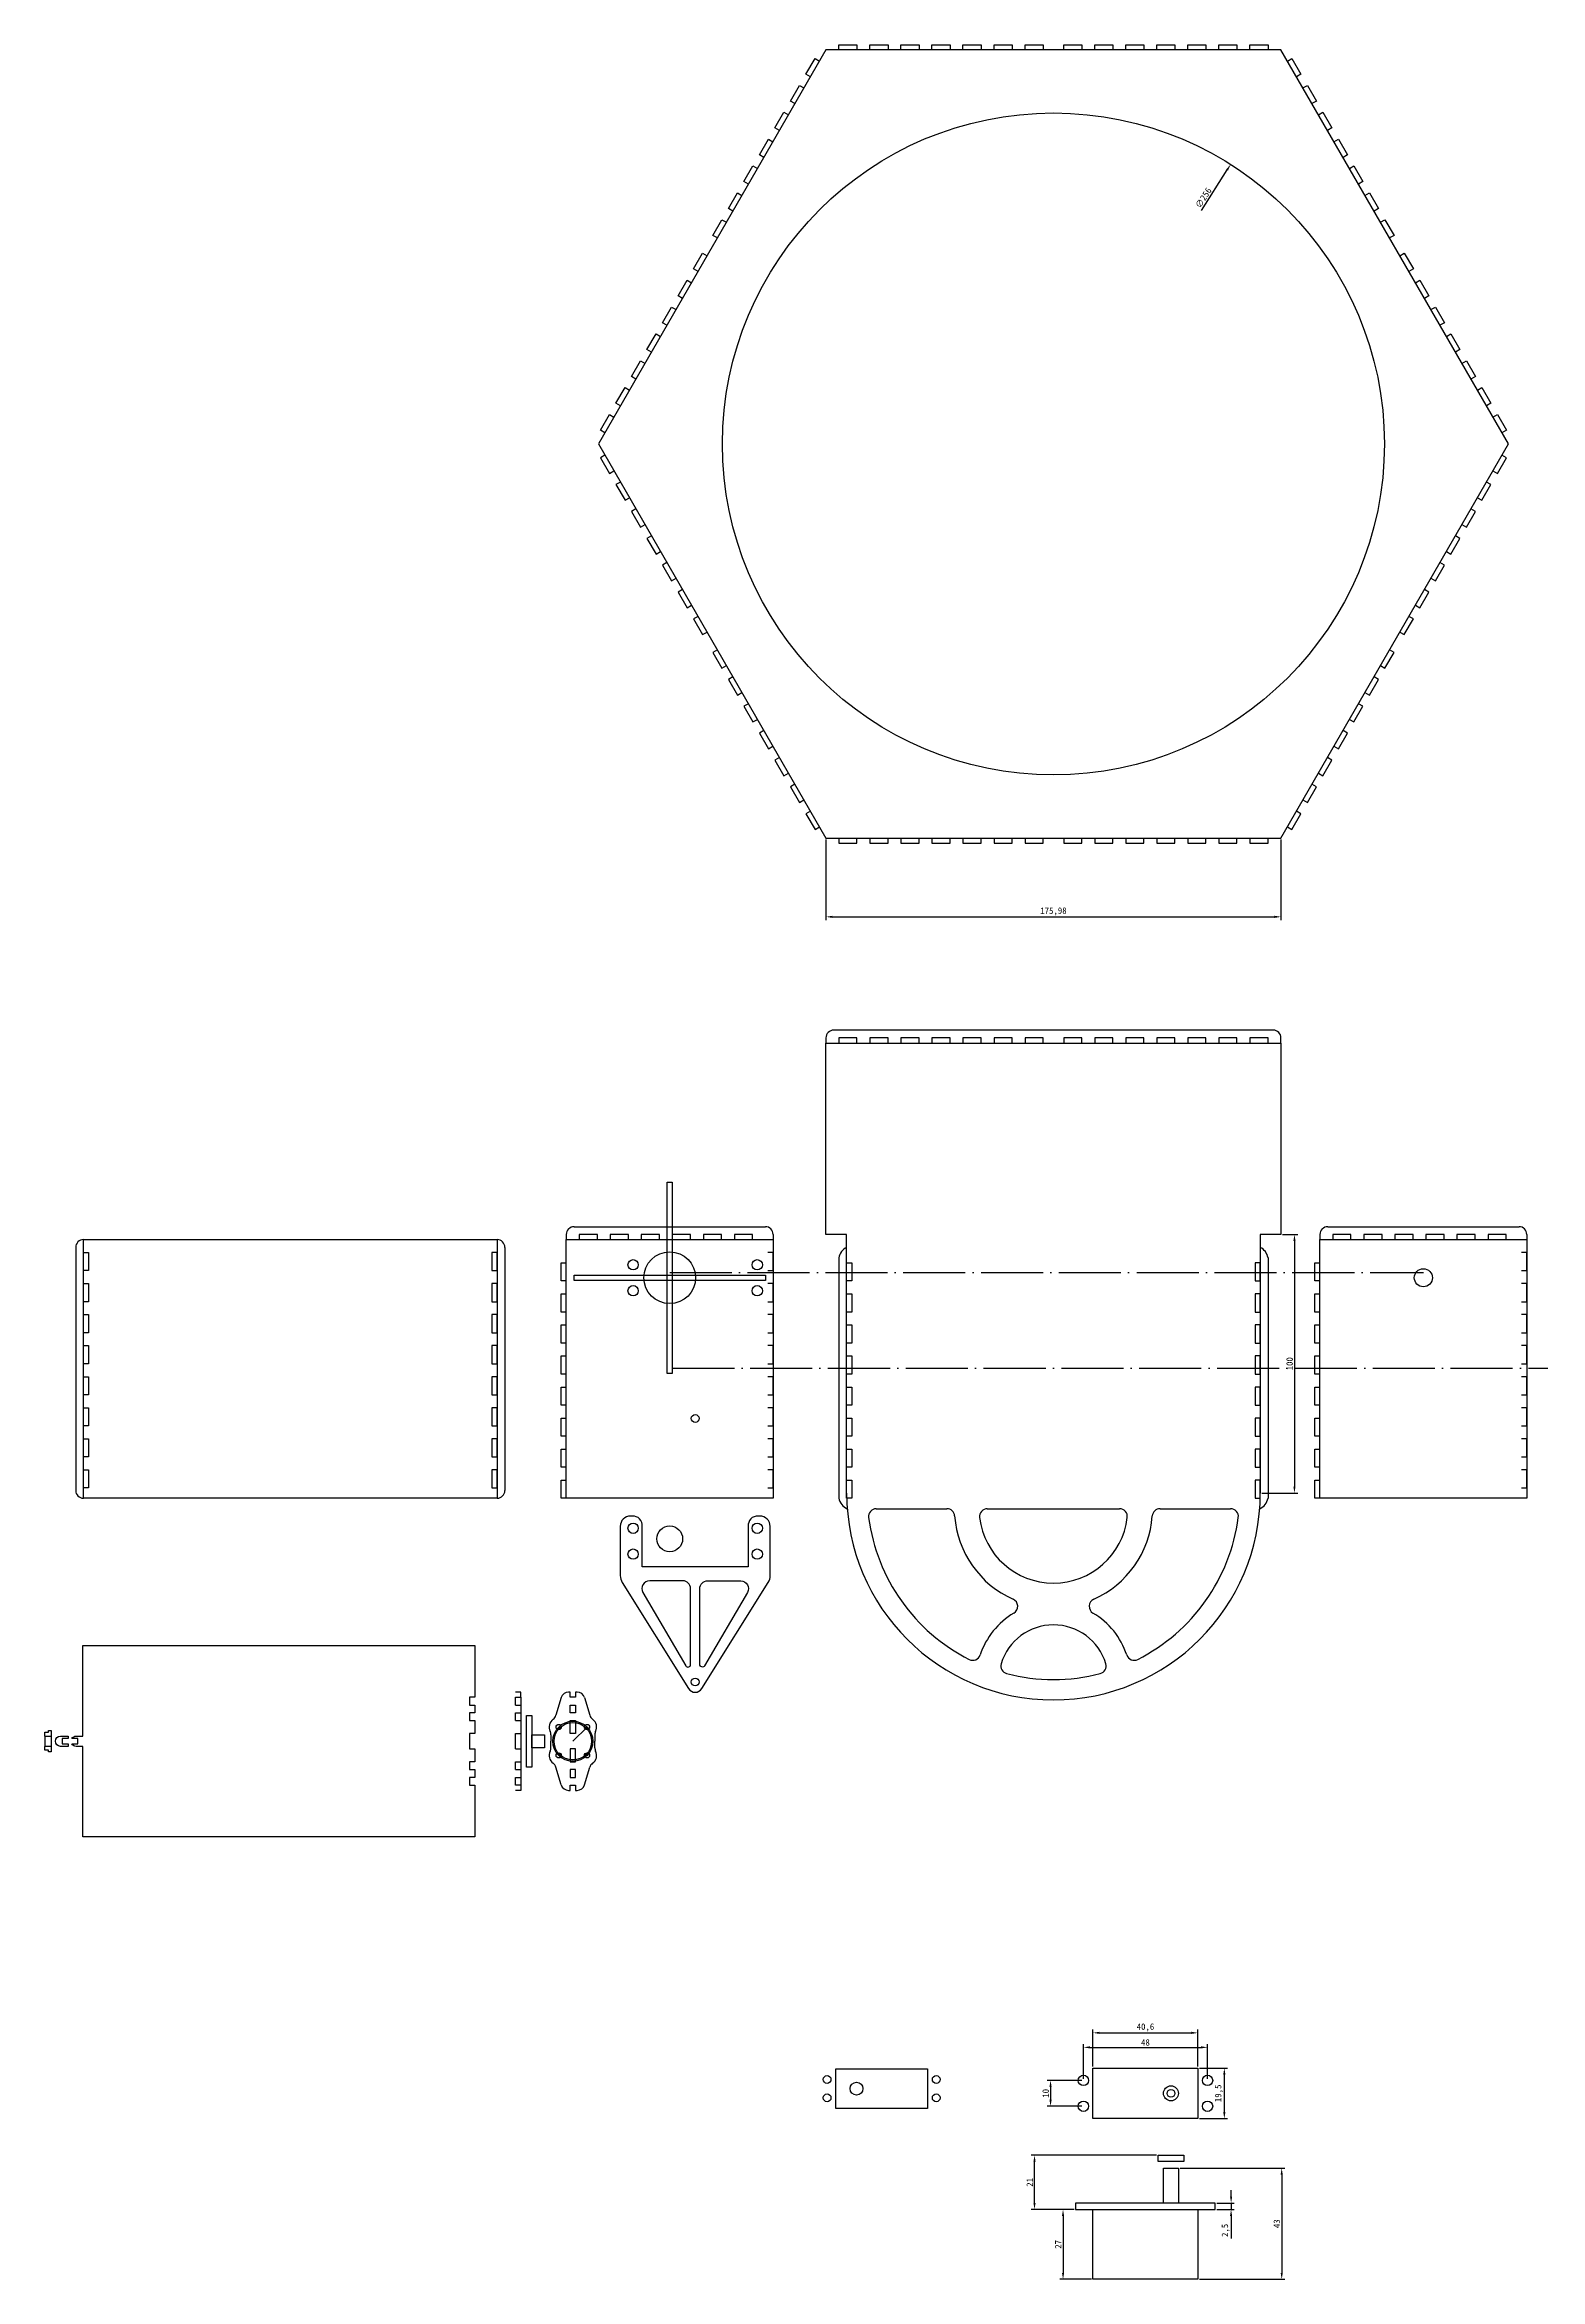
# Model space of a CAD drawing. Header units: millimetres. Extents: x 38 to 1497, y 26 to 1071.
# Drawn here: x 38 to 617, y 26 to 890 of the extents above; entities that cross this region are included whole.
import ezdxf

# ---------------------------------------------------------------- set-up
doc = ezdxf.new("R2010")
doc.units = ezdxf.units.MM
doc.linetypes.add('ACAD_ISO04W100', pattern=[30, 24, -3, 0, -3])
doc.layers.add('base_line', color=7, linetype='Continuous')
doc.layers.add('DIM', color=251, linetype='Continuous')
doc.layers.add('tooth', color=20, linetype='Continuous', plot=False)
doc.layers.add('xline', color=8, linetype='ACAD_ISO04W100', plot=False)
doc.styles.get("Standard").update_dxf_attribs({"font": ''})
doc.styles.get('Standard').set_extended_font_data('SimSun')
doc.dimstyles.new('ISO-25', dxfattribs={"dimtxt": 2.5, "dimasz": 2.5, "dimexe": 1.25, "dimexo": 0.625, "dimtad": 1, "dimtxsty": 'Standard', "dimcen": 2.5, "dimadec": 0, "dimazin": 0, "dimtfac": 1, "dimtmove": 0, "dimatfit": 3, "dimfxl": 1, "dimarcsym": 0})

# ---------------------------------------------------------------- blocks, each defined once
blk = doc.blocks.new('*D2')
at = {"layer": 'Defpoints', "color": 0, "transparency": 16777216}
for p in [(440.25, 102.54), (427.54, 92.54), (440.25, 92.54)]:
    blk.add_point(p, dxfattribs=at)
at = {"layer": 'DIM', "color": 0, "lineweight": -2, "transparency": 16777216}
for p, q in [((439.62, 102.54), (426.29, 102.54)), ((427.54, 100.04), (427.54, 95.04)), ((439.62, 92.54), (426.29, 92.54))]:
    blk.add_line(p, q, dxfattribs=at)
at = {"layer": 'DIM', "color": 0, "transparency": 16777216}
for points in [[(427.12, 100.04), (427.95, 100.04), (427.54, 102.54)], [(427.12, 95.04), (427.95, 95.04), (427.54, 92.54)]]:
    blk.add_solid(points, dxfattribs=at)
at = {"layer": 'DIM', "color": 0, "transparency": 16777216, "insert": (425.66, 97.54), "char_height": 2.5, "attachment_point": 5, "rotation": 90}
blk.add_mtext('10', dxfattribs=at)
blk = doc.blocks.new('*D3')
at = {"layer": 'Defpoints', "color": 0, "transparency": 16777216}
for p in [(484.55, 120.93), (443.95, 107.29), (484.55, 107.29)]:
    blk.add_point(p, dxfattribs=at)
at = {"layer": 'DIM', "color": 0, "lineweight": -2, "transparency": 16777216}
for p, q in [((443.95, 107.92), (443.95, 122.18)), ((484.55, 107.92), (484.55, 122.18)), ((446.45, 120.93), (482.05, 120.93))]:
    blk.add_line(p, q, dxfattribs=at)
at = {"layer": 'DIM', "color": 0, "transparency": 16777216}
for points in [[(446.45, 121.35), (446.45, 120.52), (443.95, 120.93)], [(482.05, 121.35), (482.05, 120.52), (484.55, 120.93)]]:
    blk.add_solid(points, dxfattribs=at)
at = {"layer": 'DIM', "color": 0, "transparency": 16777216, "insert": (464.25, 123.02), "char_height": 2.5, "attachment_point": 5}
blk.add_mtext('40,6', dxfattribs=at)
blk = doc.blocks.new('*D4')
at = {"layer": 'Defpoints', "color": 0, "transparency": 16777216}
for p in [(484.55, 107.29), (484.55, 87.79), (494.75, 87.79)]:
    blk.add_point(p, dxfattribs=at)
at = {"layer": 'DIM', "color": 0, "lineweight": -2, "transparency": 16777216}
for p, q in [((485.17, 107.29), (496, 107.29)), ((494.75, 104.79), (494.75, 90.29)), ((485.17, 87.79), (496, 87.79))]:
    blk.add_line(p, q, dxfattribs=at)
at = {"layer": 'DIM', "color": 0, "transparency": 16777216}
for points in [[(494.33, 104.79), (495.17, 104.79), (494.75, 107.29)], [(494.33, 90.29), (495.17, 90.29), (494.75, 87.79)]]:
    blk.add_solid(points, dxfattribs=at)
at = {"layer": 'DIM', "color": 0, "transparency": 16777216, "insert": (492.67, 97.54), "char_height": 2.5, "attachment_point": 5, "rotation": 90}
blk.add_mtext('19,5', dxfattribs=at)
blk = doc.blocks.new('*D5')
at = {"layer": 'Defpoints', "color": 0, "transparency": 16777216}
for p in [(488.25, 115.32), (440.25, 102.54), (488.25, 102.54)]:
    blk.add_point(p, dxfattribs=at)
at = {"layer": 'DIM', "color": 0, "lineweight": -2, "transparency": 16777216}
for p, q in [((440.25, 103.17), (440.25, 116.57)), ((442.75, 115.32), (485.75, 115.32)), ((488.25, 103.17), (488.25, 116.57))]:
    blk.add_line(p, q, dxfattribs=at)
at = {"layer": 'DIM', "color": 0, "transparency": 16777216}
for points in [[(442.75, 115.74), (442.75, 114.91), (440.25, 115.32)], [(485.75, 115.74), (485.75, 114.91), (488.25, 115.32)]]:
    blk.add_solid(points, dxfattribs=at)
at = {"layer": 'DIM', "color": 0, "transparency": 16777216, "insert": (464.25, 117.2), "char_height": 2.5, "attachment_point": 5}
blk.add_mtext('48', dxfattribs=at)
blk = doc.blocks.new('*D6')
at = {"layer": 'Defpoints', "color": 0, "transparency": 16777216}
for p in [(477, 68.63), (484.55, 25.63), (516.94, 25.63)]:
    blk.add_point(p, dxfattribs=at)
at = {"layer": 'DIM', "color": 0, "lineweight": -2, "transparency": 16777216}
for p, q in [((477.62, 68.63), (518.19, 68.63)), ((516.94, 66.13), (516.94, 28.13)), ((485.17, 25.63), (518.19, 25.63))]:
    blk.add_line(p, q, dxfattribs=at)
at = {"layer": 'DIM', "color": 0, "transparency": 16777216}
for points in [[(516.52, 66.13), (517.36, 66.13), (516.94, 68.63)], [(516.52, 28.13), (517.36, 28.13), (516.94, 25.63)]]:
    blk.add_solid(points, dxfattribs=at)
at = {"layer": 'DIM', "color": 0, "transparency": 16777216, "insert": (515.06, 47.13), "char_height": 2.5, "attachment_point": 5, "rotation": 90}
blk.add_mtext('43', dxfattribs=at)
blk = doc.blocks.new('*D7')
at = {"layer": 'Defpoints', "color": 0, "transparency": 16777216}
for p in [(437.25, 52.63), (432.37, 25.63), (443.95, 25.63)]:
    blk.add_point(p, dxfattribs=at)
at = {"layer": 'DIM', "color": 0, "lineweight": -2, "transparency": 16777216}
for p, q in [((436.62, 52.63), (431.12, 52.63)), ((432.37, 50.13), (432.37, 28.13)), ((443.32, 25.63), (431.12, 25.63))]:
    blk.add_line(p, q, dxfattribs=at)
at = {"layer": 'DIM', "color": 0, "transparency": 16777216}
for points in [[(431.96, 50.13), (432.79, 50.13), (432.37, 52.63)], [(431.96, 28.13), (432.79, 28.13), (432.37, 25.63)]]:
    blk.add_solid(points, dxfattribs=at)
at = {"layer": 'DIM', "color": 0, "transparency": 16777216, "insert": (430.5, 39.13), "char_height": 2.5, "attachment_point": 5, "rotation": 90}
blk.add_mtext('27', dxfattribs=at)
blk = doc.blocks.new('*D8')
at = {"layer": 'Defpoints', "color": 0, "transparency": 16777216}
for p in [(491.25, 55.13), (491.25, 52.63), (497.37, 52.63)]:
    blk.add_point(p, dxfattribs=at)
at = {"layer": 'DIM', "color": 0, "lineweight": -2, "transparency": 16777216}
for p, q in [((491.87, 55.13), (498.62, 55.13)), ((491.87, 52.63), (498.62, 52.63)), ((497.37, 57.63), (497.37, 60.13)), ((497.37, 55.13), (497.37, 52.63)), ((497.37, 50.13), (497.37, 41.45))]:
    blk.add_line(p, q, dxfattribs=at)
at = {"layer": 'DIM', "color": 0, "transparency": 16777216}
for points in [[(496.95, 57.63), (497.78, 57.63), (497.37, 55.13)], [(496.95, 50.13), (497.78, 50.13), (497.37, 52.63)]]:
    blk.add_solid(points, dxfattribs=at)
at = {"layer": 'DIM', "color": 0, "transparency": 16777216, "insert": (495.28, 44.54), "char_height": 2.5, "attachment_point": 5, "rotation": 90}
blk.add_mtext('2,5', dxfattribs=at)
blk = doc.blocks.new('*D10')
at = {"layer": 'base_line', "color": 0, "lineweight": -2, "transparency": 16777216}
blk.add_line((485.93, 825.71), (495.86, 841.37), dxfattribs=at)
at = {"layer": 'base_line', "color": 0, "transparency": 16777216}
blk.add_solid([(495.5, 841.59), (496.21, 841.15), (497.2, 843.48)], dxfattribs=at)
at = {"layer": 'Defpoints', "color": 0, "transparency": 16777216}
for p in [(497.2, 843.48), (360.13, 627.27)]:
    blk.add_point(p, dxfattribs=at)
at = {"layer": 'base_line', "color": 0, "transparency": 16777216, "insert": (486.67, 830.56), "char_height": 2.5, "attachment_point": 5, "rotation": 57.62896}
blk.add_mtext('∅256', dxfattribs=at)
blk = doc.blocks.new('*D12')
at = {"layer": 'Defpoints', "color": 0, "transparency": 16777216}
for p in [(340.68, 582.97), (516.65, 582.97), (516.65, 552.5)]:
    blk.add_point(p, dxfattribs=at)
at = {"layer": 'DIM', "color": 0, "lineweight": -2, "transparency": 16777216}
for p, q in [((340.68, 582.35), (340.68, 551.25)), ((516.65, 582.35), (516.65, 551.25)), ((343.18, 552.5), (514.15, 552.5))]:
    blk.add_line(p, q, dxfattribs=at)
at = {"layer": 'DIM', "color": 0, "transparency": 16777216}
for points in [[(343.18, 552.92), (343.18, 552.09), (340.68, 552.5)], [(514.15, 552.92), (514.15, 552.09), (516.65, 552.5)]]:
    blk.add_solid(points, dxfattribs=at)
at = {"layer": 'DIM', "color": 0, "transparency": 16777216, "insert": (428.66, 554.59), "char_height": 2.5, "attachment_point": 5}
blk.add_mtext('175,98', dxfattribs=at)
blk = doc.blocks.new('*D13')
at = {"layer": 'Defpoints', "color": 0, "transparency": 16777216}
for p in [(516.66, 429.69), (508.67, 329.69), (521.88, 329.69)]:
    blk.add_point(p, dxfattribs=at)
at = {"layer": 'DIM', "color": 0, "lineweight": -2, "transparency": 16777216}
for p, q in [((517.28, 429.69), (523.13, 429.69)), ((521.88, 427.19), (521.88, 332.19)), ((509.29, 329.69), (523.13, 329.69))]:
    blk.add_line(p, q, dxfattribs=at)
at = {"layer": 'DIM', "color": 0, "transparency": 16777216}
for points in [[(521.46, 427.19), (522.29, 427.19), (521.88, 429.69)], [(521.46, 332.19), (522.29, 332.19), (521.88, 329.69)]]:
    blk.add_solid(points, dxfattribs=at)
at = {"layer": 'DIM', "color": 0, "transparency": 16777216, "insert": (520, 379.69), "char_height": 2.5, "attachment_point": 5, "rotation": 90}
blk.add_mtext('100', dxfattribs=at)
blk = doc.blocks.new('*D17')
at = {"layer": 'base_line', "color": 0, "lineweight": -2, "transparency": 16777216}
for p, q in [((468.47, 73.63), (420.08, 73.63)), ((421.33, 55.13), (421.33, 71.13)), ((436.62, 52.63), (420.08, 52.63))]:
    blk.add_line(p, q, dxfattribs=at)
at = {"layer": 'base_line', "color": 0, "transparency": 16777216}
for points in [[(420.92, 71.13), (421.75, 71.13), (421.33, 73.63)], [(420.92, 55.13), (421.75, 55.13), (421.33, 52.63)]]:
    blk.add_solid(points, dxfattribs=at)
at = {"layer": 'Defpoints', "color": 0, "transparency": 16777216}
for p in [(421.33, 73.63), (469.1, 73.63), (437.25, 52.63)]:
    blk.add_point(p, dxfattribs=at)
at = {"layer": 'base_line', "color": 0, "transparency": 16777216, "insert": (419.46, 63.13), "char_height": 2.5, "attachment_point": 5, "rotation": 90}
blk.add_mtext('21', dxfattribs=at)

msp = doc.modelspace()

# ---------------------------------------------------------------- linework, layer by layer
at = {"layer": 'base_line'}
for p, q in [((360.148, 323.604), (387.455, 323.604)), ((403.085, 323.604), (454.246, 323.604)), ((469.876, 323.604), (497.183, 323.604)), ((222.646, 252.711), (220.646, 252.711)), ((222.646, 250.711), (222.646, 252.711)), ((220.646, 247.711), (222.646, 247.711)), ((220.646, 244.711), (222.646, 244.711)), ((238.278, 250.558), (236.252, 243.78)), ((247.286, 250.558), (249.313, 243.78)), ((38.497, 235.711), (38.497, 231.711)), ((40.997, 235.711), (40.997, 231.711)), ((220.646, 241.711), (222.646, 241.711)), ((220.646, 236.711), (222.646, 236.711)), ((234.287, 236.209), (234.287, 233.711)), ((234.287, 231.214), (234.287, 233.711)), ((251.278, 236.209), (251.278, 233.711)), ((251.278, 231.214), (251.278, 233.711)), ((220.646, 230.711), (222.646, 230.711)), ((220.646, 225.711), (222.646, 225.711)), ((220.646, 222.711), (222.646, 222.711)), ((220.646, 219.711), (222.646, 219.711)), ((222.646, 216.711), (222.646, 214.711)), ((238.278, 216.864), (236.252, 223.643)), ((247.286, 216.864), (249.313, 223.643)), ((222.646, 214.711), (220.646, 214.711))]:
    msp.add_line(p, q, dxfattribs=at)
for points in [[(340.676, 887.774), (252.688, 735.374), (340.676, 582.974), (516.652, 582.974), (604.64, 735.374), (516.652, 887.774)], [(279.25, 449.936), (281.25, 449.936), (281.25, 375.936), (279.25, 375.936)], [(53.491, 427.686), (213.491, 427.686), (213.491, 327.686), (53.491, 327.686)], [(243.25, 411.936), (243.25, 413.936), (317.25, 413.936), (317.25, 411.936)], [(224.869, 243.711), (226.869, 243.711), (226.869, 223.711), (224.869, 223.711)], [(241.782, 247.711), (243.782, 247.711), (243.782, 244.711), (241.782, 244.711)], [(226.869, 236.211), (231.869, 236.211), (231.869, 231.211), (226.869, 231.211)], [(241.782, 241.711), (243.782, 241.711), (243.782, 236.711), (241.782, 236.711)], [(241.782, 225.711), (243.782, 225.711), (243.782, 230.711), (241.782, 230.711)], [(241.782, 219.711), (243.782, 219.711), (243.782, 222.711), (241.782, 222.711)], [(344.471, 107.002), (379.971, 107.002), (379.971, 91.702), (344.471, 91.702)], [(443.949, 87.794), (443.949, 107.294), (484.549, 107.294), (484.549, 87.794)], [(469.099, 73.626), (479.099, 73.626), (479.099, 71.126), (469.099, 71.126)], [(471.199, 68.626), (476.999, 68.626), (476.999, 55.126), (471.199, 55.126)], [(437.249, 52.626), (491.249, 52.626), (491.249, 55.126), (437.249, 55.126)], [(443.949, 52.626), (484.549, 52.626), (484.549, 25.626), (443.949, 25.626)]]:
    msp.add_lwpolyline(points, close=True, dxfattribs=at)
for points in [[(348.666, 429.686), (340.676, 429.686), (340.676, 503.686), (516.656, 503.686), (516.656, 429.686), (508.666, 429.686)], [(320.25, 369.686), (320.25, 327.686), (240.25, 327.686), (240.25, 427.686), (320.25, 427.686), (320.25, 369.686)], [(348.666, 329.686), (348.666, 429.686)], [(508.666, 429.686), (508.666, 329.686)], [(611.736, 369.686), (611.736, 327.686), (531.736, 327.686), (531.736, 427.686), (611.736, 427.686), (611.736, 369.686)], [(220.646, 247.711), (220.646, 250.711), (222.646, 250.711), (222.646, 216.711), (220.646, 216.711), (220.646, 219.711)], [(220.646, 241.711), (220.646, 244.711)], [(38.497, 235.711), (38.497, 237.211), (39.997, 237.211)], [(38.497, 235.711), (40.997, 235.711)], [(39.997, 237.211), (39.997, 237.811), (40.997, 237.811), (40.997, 235.711)], [(220.646, 230.711), (220.646, 236.711)], [(39.997, 230.211), (38.497, 230.211), (38.497, 231.711)], [(40.997, 231.711), (38.497, 231.711)], [(40.997, 231.711), (40.997, 229.611), (39.997, 229.611), (39.997, 230.211)], [(220.646, 222.711), (220.646, 225.711)]]:
    msp.add_lwpolyline(points, dxfattribs=at)
for points in [[(310.6, 301.102), (269.6, 301.102), (269.6, 316.802, 0.4509108), (265.8, 320.802), (265.1, 320.802, 0.4142136), (261.1, 316.802), (261.1, 297.738, 0.1407553), (261.862, 295.085), (287.557, 254.041, 0.5537594), (292.643, 254.041), (318.338, 295.085, 0.1407553), (319.1, 297.738), (319.1, 316.802, 0.4142136), (315.1, 320.802), (314.4, 320.802, 0.4509108), (310.6, 316.802)], [(269.903, 291.225), (286.45, 262.884, 0.7653932), (288.314, 263.388), (288.314, 292.738, 0.4142136), (285.314, 295.738), (272.493, 295.738, 0.5789757)], [(307.707, 295.738, -0.5789757), (310.298, 291.225), (293.75, 262.884, -0.7653932), (291.887, 263.388), (291.887, 292.738, -0.4142136), (294.887, 295.738)], [(53.217, 196.711), (53.217, 229.611), (53.217, 231.711), (50.717, 231.711, -0.2679492), (48.985, 232.711), (51.342, 232.711), (51.342, 234.711), (48.985, 234.711, -0.2679492), (50.717, 235.711), (53.217, 235.711), (53.217, 237.811), (53.217, 270.711), (204.818, 270.711), (204.818, 250.711), (202.818, 250.711), (202.818, 247.711), (204.818, 247.711), (204.818, 244.711), (202.818, 244.711), (202.818, 241.711), (204.818, 241.711), (204.818, 236.711), (202.818, 236.711), (202.818, 230.711), (204.818, 230.711), (204.818, 225.711), (202.818, 225.711), (202.818, 222.711), (204.818, 222.711), (204.818, 219.711), (202.818, 219.711), (202.818, 216.711), (204.818, 216.711), (204.818, 196.711)], [(47.637, 235.711), (47.637, 234.711), (45.28, 234.711), (45.28, 232.711), (47.637, 232.711), (47.637, 231.711), (44.655, 231.711, -1), (44.655, 235.711)]]:
    msp.add_lwpolyline(points, format="xyb", close=True, dxfattribs=at)
for points in [[(247.286, 250.558, 0.3326548), (244.409, 252.711), (243.782, 252.711), (243.782, 250.711), (241.782, 250.711), (241.782, 252.711), (241.156, 252.711, 0.3326548), (238.278, 250.558)], [(238.278, 216.864, 0.3326548), (241.156, 214.711), (241.782, 214.711), (241.782, 216.711), (243.782, 216.711), (243.782, 214.711), (244.409, 214.711, 0.3326548), (247.286, 216.864)]]:
    msp.add_lwpolyline(points, format="xyb", dxfattribs=at)
for centre, radius in [((428.664, 735.374), 128), ((266.1, 417.936), 2), ((280.25, 412.936), 10), ((314.1, 417.936), 2), ((571.736, 412.936), 3.5), ((266.1, 407.936), 2), ((314.1, 407.936), 2), ((290.1, 358.516), 1.5), ((266.1, 316.052), 2), ((280.25, 311.976), 5), ((314.1, 316.052), 2), ((266.1, 306.052), 2), ((314.1, 306.052), 2), ((290.1, 256.633), 1.5), ((237.302, 239.192), 1), ((248.262, 239.192), 1), ((237.302, 228.231), 1), ((248.262, 228.231), 1), ((341.121, 102.902), 1.5), ((383.321, 102.902), 1.5), ((440.249, 102.544), 2), ((488.249, 102.544), 2), ((341.121, 95.802), 1.5), ((352.495, 99.352), 2.5), ((383.321, 95.802), 1.5), ((474.099, 97.544), 2.9), ((474.099, 97.544), 1.5), ((440.249, 92.544), 2), ((488.249, 92.544), 2)]:
    msp.add_circle(centre, radius, dxfattribs=at)
for centre, radius, start, end in [((428.666, 329.686), 80, 180, 0), ((360.148, 320.604), 3, 90, 187.550331), ((428.666, 329.686), 72.117, 187.550331, 243.153494), ((387.455, 320.604), 3, 4.163639, 90), ((428.666, 323.604), 38.319, 184.163639, 245.979105), ((403.085, 320.604), 3, 90, 186.688971), ((428.666, 323.604), 28.756, 186.688971, 353.311029), ((428.666, 323.604), 38.319, 294.020895, 355.836361), ((454.246, 320.604), 3, 353.311029, 90), ((428.666, 329.686), 72.117, 296.846506, 352.449669), ((469.876, 320.604), 3, 90, 175.836361), ((497.183, 320.604), 3, 352.449669, 90), ((411.846, 285.863), 3, 300.730167, 65.979105), ((445.486, 285.863), 3, 114.020895, 239.269833), ((428.666, 257.569), 29.916, 120.730167, 161.4907), ((428.666, 257.569), 21.136, 16.721361, 163.278639), ((428.666, 257.569), 29.916, 18.5093, 59.269833), ((397.453, 268.018), 3, 243.153494, 341.4907), ((411.297, 262.787), 3, 163.278639, 255.445618), ((428.666, 329.686), 72.117, 255.445618, 284.554382), ((446.035, 262.787), 3, 284.554382, 16.721361), ((459.879, 268.018), 3, 198.5093, 296.846506), ((237.302, 239.192), 3.714, 125.772899, 206.375947), ((233.377, 244.639), 3, 305.772899, 343.354908), ((252.187, 244.639), 3, 196.645092, 234.227101), ((248.262, 239.192), 3.714, 333.624053, 54.227101), ((231.287, 236.209), 3, 0, 26.375947), ((254.278, 236.209), 3, 153.624053, 180), ((237.302, 228.231), 3.714, 153.624053, 234.227101), ((231.287, 231.214), 3, 333.624053, 0), ((233.377, 222.784), 3, 16.645092, 54.227101), ((252.187, 222.784), 3, 125.772899, 163.354908), ((248.262, 228.231), 3.714, 305.772899, 26.375947), ((254.278, 231.214), 3, 180, 206.375947)]:
    msp.add_arc(centre, radius, start, end, dxfattribs=at)
at = {"layer": 'DIM'}
msp.add_line((242.782, 233.711), (248.262, 239.192), dxfattribs=at)
for radius in [7.75, 7.25]:
    msp.add_circle((242.782, 233.711), radius, dxfattribs=at)
at = {"layer": 'tooth'}
for p, q in [((243.25, 432.686), (317.25, 432.686)), ((534.736, 432.686), (608.736, 432.686)), ((50.491, 424.686), (50.491, 330.686)), ((53.491, 427.686), (53.491, 427.686)), ((213.491, 427.686), (213.491, 427.686)), ((216.491, 424.686), (216.491, 330.686)), ((240.25, 429.686), (240.25, 427.686)), ((320.25, 429.686), (320.25, 427.686)), ((531.736, 429.686), (531.736, 427.686)), ((611.736, 429.686), (611.736, 427.686)), ((238.25, 411.686), (238.25, 418.686)), ((238.25, 418.686), (240.25, 418.686)), ((320.25, 422.686), (318.25, 422.686)), ((318.25, 415.686), (320.25, 415.686)), ((320.25, 415.686), (320.25, 422.686)), ((345.666, 420.686), (345.666, 327.686)), ((511.666, 420.686), (511.666, 327.686)), ((529.736, 411.686), (529.736, 418.686)), ((529.736, 418.686), (531.736, 418.686)), ((611.736, 422.686), (609.736, 422.686)), ((609.736, 415.686), (611.736, 415.686)), ((611.736, 415.686), (611.736, 422.686)), ((240.25, 411.686), (238.25, 411.686)), ((238.25, 399.686), (238.25, 406.686)), ((238.25, 406.686), (240.25, 406.686)), ((320.25, 410.686), (318.25, 410.686)), ((320.25, 403.686), (320.25, 410.686)), ((531.736, 411.686), (529.736, 411.686)), ((529.736, 399.686), (529.736, 406.686)), ((529.736, 406.686), (531.736, 406.686)), ((611.736, 410.686), (609.736, 410.686)), ((611.736, 403.686), (611.736, 410.686)), ((240.25, 399.686), (238.25, 399.686)), ((318.25, 403.686), (320.25, 403.686)), ((320.25, 398.686), (318.25, 398.686)), ((320.25, 391.686), (320.25, 398.686)), ((531.736, 399.686), (529.736, 399.686)), ((609.736, 403.686), (611.736, 403.686)), ((611.736, 398.686), (609.736, 398.686)), ((611.736, 391.686), (611.736, 398.686)), ((238.25, 387.686), (238.25, 394.686)), ((238.25, 394.686), (240.25, 394.686)), ((318.25, 391.686), (320.25, 391.686)), ((529.736, 387.686), (529.736, 394.686)), ((529.736, 394.686), (531.736, 394.686)), ((609.736, 391.686), (611.736, 391.686)), ((240.25, 387.686), (238.25, 387.686)), ((238.25, 375.686), (238.25, 382.686)), ((238.25, 382.686), (240.25, 382.686)), ((320.25, 386.686), (318.25, 386.686)), ((320.25, 379.686), (320.25, 386.686)), ((531.736, 387.686), (529.736, 387.686)), ((529.736, 375.686), (529.736, 382.686)), ((529.736, 382.686), (531.736, 382.686)), ((611.736, 386.686), (609.736, 386.686)), ((611.736, 379.686), (611.736, 386.686)), ((240.25, 375.686), (238.25, 375.686)), ((318.25, 379.686), (320.25, 379.686)), ((320.25, 374.686), (318.25, 374.686)), ((320.25, 367.686), (320.25, 374.686)), ((531.736, 375.686), (529.736, 375.686)), ((609.736, 379.686), (611.736, 379.686)), ((611.736, 374.686), (609.736, 374.686)), ((611.736, 367.686), (611.736, 374.686)), ((238.25, 363.686), (238.25, 370.686)), ((238.25, 370.686), (240.25, 370.686)), ((240.25, 363.686), (238.25, 363.686)), ((318.25, 367.686), (320.25, 367.686)), ((529.736, 363.686), (529.736, 370.686)), ((529.736, 370.686), (531.736, 370.686)), ((531.736, 363.686), (529.736, 363.686)), ((609.736, 367.686), (611.736, 367.686)), ((238.25, 351.686), (238.25, 358.686)), ((238.25, 358.686), (240.25, 358.686)), ((320.25, 362.686), (318.25, 362.686)), ((318.25, 355.686), (320.25, 355.686)), ((320.25, 355.686), (320.25, 362.686)), ((529.736, 351.686), (529.736, 358.686)), ((529.736, 358.686), (531.736, 358.686)), ((611.736, 362.686), (609.736, 362.686)), ((609.736, 355.686), (611.736, 355.686)), ((611.736, 355.686), (611.736, 362.686)), ((240.25, 351.686), (238.25, 351.686)), ((238.25, 339.686), (238.25, 346.686)), ((238.25, 346.686), (240.25, 346.686)), ((320.25, 350.686), (318.25, 350.686)), ((320.25, 343.686), (320.25, 350.686)), ((531.736, 351.686), (529.736, 351.686)), ((529.736, 339.686), (529.736, 346.686)), ((529.736, 346.686), (531.736, 346.686)), ((611.736, 350.686), (609.736, 350.686)), ((611.736, 343.686), (611.736, 350.686)), ((240.25, 339.686), (238.25, 339.686)), ((318.25, 343.686), (320.25, 343.686)), ((320.25, 338.686), (318.25, 338.686)), ((320.25, 331.686), (320.25, 338.686)), ((531.736, 339.686), (529.736, 339.686)), ((609.736, 343.686), (611.736, 343.686)), ((611.736, 338.686), (609.736, 338.686)), ((611.736, 331.686), (611.736, 338.686)), ((238.25, 327.686), (238.25, 334.686)), ((238.25, 334.686), (240.25, 334.686)), ((318.25, 331.686), (320.25, 331.686)), ((529.736, 327.686), (529.736, 334.686)), ((529.736, 334.686), (531.736, 334.686)), ((609.736, 331.686), (611.736, 331.686)), ((53.491, 327.686), (53.491, 327.686)), ((213.491, 327.686), (213.491, 327.686)), ((240.25, 327.686), (238.25, 327.686)), ((531.736, 327.686), (529.736, 327.686))]:
    msp.add_line(p, q, dxfattribs=at)
for points in [[(334.676, 877.381), (332.944, 878.381), (336.444, 884.444), (338.176, 883.444)], [(345.676, 887.774), (345.676, 889.774), (352.676, 889.774), (352.676, 887.774)], [(357.676, 887.774), (357.676, 889.774), (364.676, 889.774), (364.676, 887.774)], [(369.676, 887.774), (369.676, 889.774), (376.676, 889.774), (376.676, 887.774)], [(381.676, 887.774), (381.676, 889.774), (388.676, 889.774), (388.676, 887.774)], [(393.676, 887.774), (393.676, 889.774), (400.676, 889.774), (400.676, 887.774)], [(405.676, 887.774), (405.676, 889.774), (412.676, 889.774), (412.676, 887.774)], [(417.676, 887.774), (417.676, 889.774), (424.676, 889.774), (424.676, 887.774)], [(432.652, 887.774), (432.652, 889.774), (439.652, 889.774), (439.652, 887.774)], [(444.652, 887.774), (444.652, 889.774), (451.652, 889.774), (451.652, 887.774)], [(456.652, 887.774), (456.652, 889.774), (463.652, 889.774), (463.652, 887.774)], [(468.652, 887.774), (468.652, 889.774), (475.652, 889.774), (475.652, 887.774)], [(480.652, 887.774), (480.652, 889.774), (487.652, 889.774), (487.652, 887.774)], [(492.652, 887.774), (492.652, 889.774), (499.652, 889.774), (499.652, 887.774)], [(504.652, 887.774), (504.652, 889.774), (511.652, 889.774), (511.652, 887.774)], [(519.152, 883.444), (520.884, 884.444), (524.384, 878.381), (522.652, 877.381)], [(328.676, 866.989), (326.944, 867.989), (330.444, 874.051), (332.176, 873.051)], [(525.152, 873.051), (526.884, 874.051), (530.384, 867.989), (528.652, 866.989)], [(322.676, 856.597), (320.944, 857.597), (324.444, 863.659), (326.176, 862.659)], [(531.152, 862.659), (532.884, 863.659), (536.384, 857.597), (534.652, 856.597)], [(316.676, 846.205), (314.944, 847.205), (318.444, 853.267), (320.176, 852.267)], [(537.152, 852.267), (538.884, 853.267), (542.384, 847.205), (540.652, 846.205)], [(310.676, 835.812), (308.944, 836.812), (312.444, 842.874), (314.176, 841.874)], [(543.152, 841.874), (544.884, 842.874), (548.384, 836.812), (546.652, 835.812)], [(304.676, 825.42), (302.944, 826.42), (306.444, 832.482), (308.176, 831.482)], [(549.152, 831.482), (550.884, 832.482), (554.384, 826.42), (552.652, 825.42)], [(298.676, 815.028), (296.944, 816.028), (300.444, 822.09), (302.176, 821.09)], [(555.152, 821.09), (556.884, 822.09), (560.384, 816.028), (558.652, 815.028)], [(291.188, 802.058), (289.455, 803.058), (292.955, 809.12), (294.688, 808.12)], [(562.64, 808.12), (564.372, 809.12), (567.872, 803.058), (566.14, 802.058)], [(285.188, 791.665), (283.455, 792.665), (286.955, 798.728), (288.688, 797.728)], [(568.64, 797.728), (570.372, 798.728), (573.872, 792.665), (572.14, 791.665)], [(279.188, 781.273), (277.455, 782.273), (280.955, 788.335), (282.688, 787.335)], [(574.64, 787.335), (576.372, 788.335), (579.872, 782.273), (578.14, 781.273)], [(273.188, 770.881), (271.455, 771.881), (274.955, 777.943), (276.688, 776.943)], [(580.64, 776.943), (582.372, 777.943), (585.872, 771.881), (584.14, 770.881)], [(267.188, 760.489), (265.455, 761.489), (268.955, 767.551), (270.688, 766.551)], [(586.64, 766.551), (588.372, 767.551), (591.872, 761.489), (590.14, 760.489)], [(261.188, 750.096), (259.455, 751.096), (262.955, 757.158), (264.688, 756.158)], [(592.64, 756.158), (594.372, 757.158), (597.872, 751.096), (596.14, 750.096)], [(255.188, 739.704), (253.455, 740.704), (256.955, 746.766), (258.688, 745.766)], [(598.64, 745.766), (600.372, 746.766), (603.872, 740.704), (602.14, 739.704)], [(255.188, 731.044), (253.455, 730.044), (256.955, 723.981), (258.688, 724.981)], [(598.64, 724.981), (600.372, 723.981), (603.872, 730.044), (602.14, 731.044)], [(261.188, 720.651), (259.455, 719.651), (262.955, 713.589), (264.688, 714.589)], [(592.64, 714.589), (594.372, 713.589), (597.872, 719.651), (596.14, 720.651)], [(267.188, 710.259), (265.455, 709.259), (268.955, 703.197), (270.688, 704.197)], [(586.64, 704.197), (588.372, 703.197), (591.872, 709.259), (590.14, 710.259)], [(273.188, 699.867), (271.455, 698.867), (274.955, 692.805), (276.688, 693.805)], [(580.64, 693.805), (582.372, 692.805), (585.872, 698.867), (584.14, 699.867)], [(279.188, 689.474), (277.455, 688.474), (280.955, 682.412), (282.688, 683.412)], [(574.64, 683.412), (576.372, 682.412), (579.872, 688.474), (578.14, 689.474)], [(285.188, 679.082), (283.455, 678.082), (286.955, 672.02), (288.688, 673.02)], [(568.64, 673.02), (570.372, 672.02), (573.872, 678.082), (572.14, 679.082)], [(291.188, 668.69), (289.455, 667.69), (292.955, 661.628), (294.688, 662.628)], [(562.64, 662.628), (564.372, 661.628), (567.872, 667.69), (566.14, 668.69)], [(298.676, 655.72), (296.944, 654.72), (300.444, 648.658), (302.176, 649.658)], [(555.152, 649.658), (556.884, 648.658), (560.384, 654.72), (558.652, 655.72)], [(304.676, 645.328), (302.944, 644.328), (306.444, 638.265), (308.176, 639.265)], [(549.152, 639.265), (550.884, 638.265), (554.384, 644.328), (552.652, 645.328)], [(310.676, 634.935), (308.944, 633.935), (312.444, 627.873), (314.176, 628.873)], [(543.152, 628.873), (544.884, 627.873), (548.384, 633.935), (546.652, 634.935)], [(316.676, 624.543), (314.944, 623.543), (318.444, 617.481), (320.176, 618.481)], [(537.152, 618.481), (538.884, 617.481), (542.384, 623.543), (540.652, 624.543)], [(322.676, 614.151), (320.944, 613.151), (324.444, 607.089), (326.176, 608.089)], [(531.152, 608.089), (532.884, 607.089), (536.384, 613.151), (534.652, 614.151)], [(328.676, 603.758), (326.944, 602.758), (330.444, 596.696), (332.176, 597.696)], [(525.152, 597.696), (526.884, 596.696), (530.384, 602.758), (528.652, 603.758)], [(334.676, 593.366), (332.944, 592.366), (336.444, 586.304), (338.176, 587.304)], [(519.152, 587.304), (520.884, 586.304), (524.384, 592.366), (522.652, 593.366)], [(345.676, 582.974), (345.676, 580.974), (352.676, 580.974), (352.676, 582.974)], [(357.676, 582.974), (357.676, 580.974), (364.676, 580.974), (364.676, 582.974)], [(369.676, 582.974), (369.676, 580.974), (376.676, 580.974), (376.676, 582.974)], [(381.676, 582.974), (381.676, 580.974), (388.676, 580.974), (388.676, 582.974)], [(393.676, 582.974), (393.676, 580.974), (400.676, 580.974), (400.676, 582.974)], [(405.676, 582.974), (405.676, 580.974), (412.676, 580.974), (412.676, 582.974)], [(417.676, 582.974), (417.676, 580.974), (424.676, 580.974), (424.676, 582.974)], [(432.652, 582.974), (432.652, 580.974), (439.652, 580.974), (439.652, 582.974)], [(444.652, 582.974), (444.652, 580.974), (451.652, 580.974), (451.652, 582.974)], [(456.652, 582.974), (456.652, 580.974), (463.652, 580.974), (463.652, 582.974)], [(468.652, 582.974), (468.652, 580.974), (475.652, 580.974), (475.652, 582.974)], [(480.652, 582.974), (480.652, 580.974), (487.652, 580.974), (487.652, 582.974)], [(492.652, 582.974), (492.652, 580.974), (499.652, 580.974), (499.652, 582.974)], [(504.652, 582.974), (504.652, 580.974), (511.652, 580.974), (511.652, 582.974)]]:
    msp.add_lwpolyline(points, dxfattribs=at)
msp.add_lwpolyline([(516.656, 503.686), (516.656, 505.686, 0.4142136), (513.656, 508.686), (343.676, 508.686, 0.4142136), (340.676, 505.686), (340.676, 503.686)], format="xyb", dxfattribs=at)
for points in [[(345.676, 505.686), (345.676, 503.686), (352.676, 503.686), (352.676, 505.686)], [(357.676, 505.686), (357.676, 503.686), (364.676, 503.686), (364.676, 505.686)], [(369.676, 505.686), (369.676, 503.686), (376.676, 503.686), (376.676, 505.686)], [(381.676, 503.686), (388.676, 503.686), (388.676, 505.686), (381.676, 505.686)], [(393.676, 505.686), (393.676, 503.686), (400.676, 503.686), (400.676, 505.686)], [(405.676, 505.686), (405.676, 503.686), (412.676, 503.686), (412.676, 505.686)], [(417.676, 503.686), (424.676, 503.686), (424.676, 505.686), (417.676, 505.686)], [(432.652, 503.686), (439.652, 503.686), (439.652, 505.686), (432.652, 505.686)], [(444.652, 503.686), (451.652, 503.686), (451.652, 505.686), (444.652, 505.686)], [(456.652, 505.686), (456.652, 503.686), (463.652, 503.686), (463.652, 505.686)], [(468.652, 505.686), (468.652, 503.686), (475.652, 503.686), (475.652, 505.686)], [(480.652, 505.686), (480.652, 503.686), (487.652, 503.686), (487.652, 505.686)], [(492.652, 505.686), (492.652, 503.686), (499.652, 503.686), (499.652, 505.686)], [(504.652, 505.686), (504.652, 503.686), (511.652, 503.686), (511.652, 505.686)], [(245.25, 429.686), (245.25, 427.686), (252.25, 427.686), (252.25, 429.686)], [(257.25, 429.686), (257.25, 427.686), (264.25, 427.686), (264.25, 429.686)], [(269.25, 429.686), (269.25, 427.686), (276.25, 427.686), (276.25, 429.686)], [(281.25, 427.686), (288.25, 427.686), (288.25, 429.686), (281.25, 429.686)], [(293.25, 429.686), (293.25, 427.686), (300.25, 427.686), (300.25, 429.686)], [(305.25, 429.686), (305.25, 427.686), (312.25, 427.686), (312.25, 429.686)], [(536.736, 429.686), (536.736, 427.686), (543.736, 427.686), (543.736, 429.686)], [(548.736, 429.686), (548.736, 427.686), (555.736, 427.686), (555.736, 429.686)], [(560.736, 429.686), (560.736, 427.686), (567.736, 427.686), (567.736, 429.686)], [(572.736, 427.686), (579.736, 427.686), (579.736, 429.686), (572.736, 429.686)], [(584.736, 429.686), (584.736, 427.686), (591.736, 427.686), (591.736, 429.686)], [(596.736, 429.686), (596.736, 427.686), (603.736, 427.686), (603.736, 429.686)], [(53.491, 422.686), (55.491, 422.686), (55.491, 415.686), (53.491, 415.686)], [(213.491, 422.686), (211.491, 422.686), (211.491, 415.686), (213.491, 415.686)], [(348.666, 418.686), (350.666, 418.686), (350.666, 411.686), (348.666, 411.686)], [(508.666, 418.686), (506.666, 418.686), (506.666, 411.686), (508.666, 411.686)], [(53.491, 410.686), (55.491, 410.686), (55.491, 403.686), (53.491, 403.686)], [(213.491, 410.686), (211.491, 410.686), (211.491, 403.686), (213.491, 403.686)], [(348.666, 406.686), (350.666, 406.686), (350.666, 399.686), (348.666, 399.686)], [(508.666, 406.686), (506.666, 406.686), (506.666, 399.686), (508.666, 399.686)], [(53.491, 398.686), (55.491, 398.686), (55.491, 391.686), (53.491, 391.686)], [(213.491, 398.686), (211.491, 398.686), (211.491, 391.686), (213.491, 391.686)], [(348.666, 394.686), (350.666, 394.686), (350.666, 387.686), (348.666, 387.686)], [(508.666, 394.686), (506.666, 394.686), (506.666, 387.686), (508.666, 387.686)], [(53.491, 386.686), (55.491, 386.686), (55.491, 379.686), (53.491, 379.686)], [(213.491, 386.686), (211.491, 386.686), (211.491, 379.686), (213.491, 379.686)], [(348.666, 382.686), (350.666, 382.686), (350.666, 375.686), (348.666, 375.686)], [(508.666, 382.686), (506.666, 382.686), (506.666, 375.686), (508.666, 375.686)], [(53.491, 374.686), (55.491, 374.686), (55.491, 367.686), (53.491, 367.686)], [(213.491, 374.686), (211.491, 374.686), (211.491, 367.686), (213.491, 367.686)], [(348.666, 370.686), (350.666, 370.686), (350.666, 363.686), (348.666, 363.686)], [(508.666, 370.686), (506.666, 370.686), (506.666, 363.686), (508.666, 363.686)], [(53.491, 362.686), (55.491, 362.686), (55.491, 355.686), (53.491, 355.686)], [(213.491, 362.686), (211.491, 362.686), (211.491, 355.686), (213.491, 355.686)], [(348.666, 358.686), (350.666, 358.686), (350.666, 351.686), (348.666, 351.686)], [(508.666, 358.686), (506.666, 358.686), (506.666, 351.686), (508.666, 351.686)], [(53.491, 350.686), (55.491, 350.686), (55.491, 343.686), (53.491, 343.686)], [(213.491, 350.686), (211.491, 350.686), (211.491, 343.686), (213.491, 343.686)], [(348.666, 346.686), (350.666, 346.686), (350.666, 339.686), (348.666, 339.686)], [(508.666, 346.686), (506.666, 346.686), (506.666, 339.686), (508.666, 339.686)], [(53.491, 338.686), (55.491, 338.686), (55.491, 331.686), (53.491, 331.686)], [(213.491, 338.686), (211.491, 338.686), (211.491, 331.686), (213.491, 331.686)], [(348.666, 334.686), (350.666, 334.686), (350.666, 327.686), (348.666, 327.686)], [(508.666, 334.686), (506.666, 334.686), (506.666, 327.686), (508.666, 327.686)]]:
    msp.add_lwpolyline(points, close=True, dxfattribs=at)
for centre, radius, start, end in [((243.25, 429.686), 3, 90, 180), ((317.25, 429.686), 3, 0, 90), ((534.736, 429.686), 3, 90, 180), ((608.736, 429.686), 3, 0, 90), ((53.491, 424.686), 3, 90, 180), ((213.491, 424.686), 3, 0, 90), ((351.272, 419.606), 5.709, 117.158784, 169.101421), ((506.06, 419.606), 5.709, 10.898579, 62.841216), ((53.491, 330.686), 3, 180, 270), ((213.491, 330.686), 3, 270, 0), ((351.206, 328.752), 5.642, 190.893039, 245.844518), ((506.125, 328.752), 5.642, 294.155482, 349.106961)]:
    msp.add_arc(centre, radius, start, end, dxfattribs=at)
at = {"layer": 'xline'}
for p, q in [((280.25, 414.936), (571.736, 414.936)), ((281.25, 377.936), (1165.788, 377.936))]:
    msp.add_line(p, q, dxfattribs=at)

# ---------------------------------------------------------------- dimensions: what is measured, and where the dimension line sits
at = {"layer": 'base_line'}
dim = msp.add_diameter_dim_2p(p1=(360.133, 627.265), p2=(497.195, 843.482), dimstyle='ISO-25', dxfattribs=at)
dim.commit()
dim.dimension.update_dxf_attribs({"geometry": '*D10', "text_midpoint": (488.335, 829.506), "dimtype": 163})
dim = msp.add_linear_dim(base=(421.335, 73.626), p1=(437.249, 52.626), p2=(469.099, 73.626), angle=90, dimstyle='ISO-25', dxfattribs=at)
dim.commit()
dim.dimension.update_dxf_attribs({"geometry": '*D17', "text_midpoint": (419.46, 63.126)})
at = {"layer": 'DIM'}
dim = msp.add_linear_dim(base=(516.652, 552.503), p1=(340.676, 582.974), p2=(516.652, 582.974), dimstyle='ISO-25', dxfattribs=at)
dim.commit()
dim.dimension.update_dxf_attribs({"geometry": '*D12', "text_midpoint": (428.664, 554.586)})
for base, p1, p2, picture, middle in [((521.875, 329.686), (516.656, 429.686), (508.666, 329.686), '*D13', (521.875, 379.686)), ((494.749, 87.794), (484.549, 107.294), (484.549, 87.794), '*D4', (494.749, 97.544))]:
    dim = msp.add_linear_dim(base=base, p1=p1, p2=p2, angle=90, dimstyle='ISO-25', dxfattribs=at)
    dim.commit()
    dim.dimension.update_dxf_attribs({"geometry": picture, "text_midpoint": middle, "dimtype": 160})
for base, p1, p2, picture, middle in [((484.549, 120.932), (443.949, 107.294), (484.549, 107.294), '*D3', (464.249, 120.932)), ((488.249, 115.324), (440.249, 102.544), (488.249, 102.544), '*D5', (464.249, 115.324))]:
    dim = msp.add_linear_dim(base=base, p1=p1, p2=p2, dimstyle='ISO-25', dxfattribs=at)
    dim.commit()
    dim.dimension.update_dxf_attribs({"geometry": picture, "text_midpoint": middle, "dimtype": 160})
for base, p1, p2, picture, middle in [((427.536, 92.544), (440.249, 102.544), (440.249, 92.544), '*D2', (425.661, 97.544)), ((516.938, 25.626), (476.999, 68.626), (484.549, 25.626), '*D6', (515.063, 47.126)), ((432.373, 25.626), (437.249, 52.626), (443.949, 25.626), '*D7', (430.498, 39.126)), ((497.365, 52.626), (491.249, 55.126), (491.249, 52.626), '*D8', (495.282, 44.536))]:
    dim = msp.add_linear_dim(base=base, p1=p1, p2=p2, angle=90, dimstyle='ISO-25', dxfattribs=at)
    dim.commit()
    dim.dimension.update_dxf_attribs({"geometry": picture, "text_midpoint": middle})

doc.saveas('drawing.dxf')
